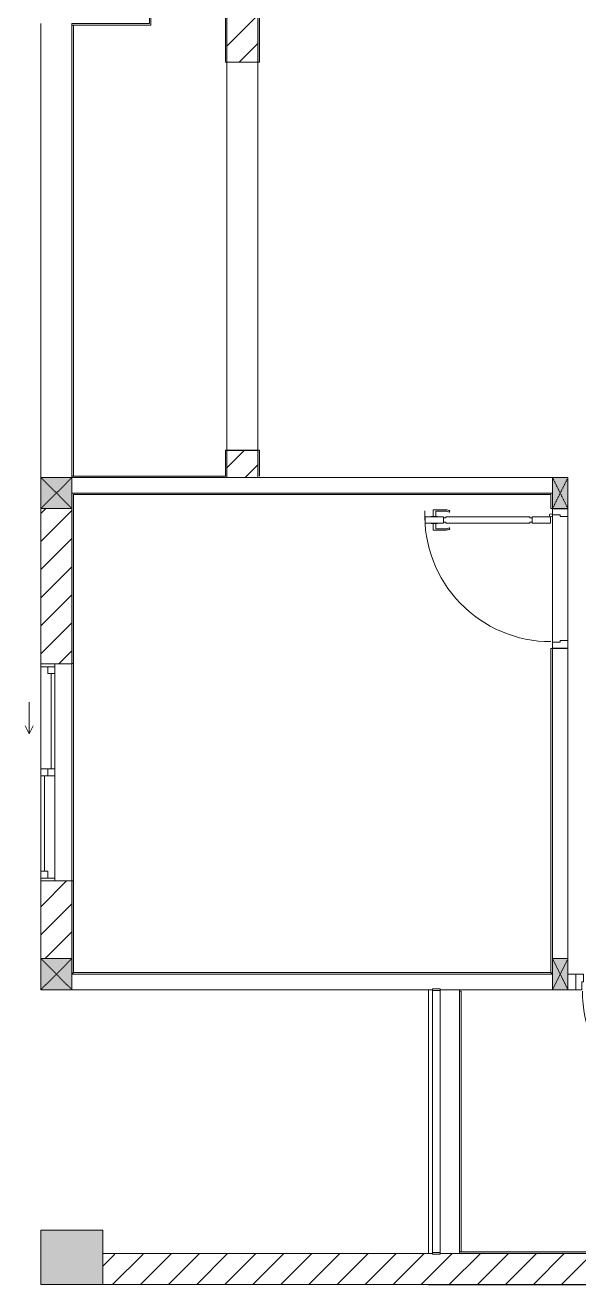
# Model space of a CAD drawing. Header units: millimetres. Extents: x 31499 to 223976, y 3719 to 80291.
# Drawn here: x 130173 to 133744, y 17235 to 25352 of the extents above; entities that cross this region are included whole.
import ezdxf

# ---------------------------------------------------------------- set-up
doc = ezdxf.new("R2010")
doc.units = ezdxf.units.MM
doc.linetypes.add('IMPORT-Dash _2_', pattern=[6, 3, -3])
for name, color, linetype, lineweight in [('A-DETL-GENF-7', 170, 'Continuous', 9), ('A-DOOR-2', 170, 'Continuous', 9), ('A-FLOR-1', 170, 'Continuous', 9), ('A-FLOR-HRAL-6', 170, 'Continuous', 9), ('A-GLAZ-5', 170, 'Continuous', 9), ('A-WALL-1', 170, 'Continuous', 9), ('A-WALL-PATT-3', 170, 'Continuous', 9), ('A_1404_dwg-1', 170, 'Continuous', 9), ('I-WALL', 170, 'Continuous', 9), ('I-WALL-1', 170, 'Continuous', 9), ('S-COLS-1', 170, 'Continuous', 9), ('S-COLS-12', 170, 'IMPORT-Dash _2_', 9), ('S-COLS-2', 170, 'Continuous', 9), ('S-COLS-4', 170, 'Continuous', 9), ('S-COLS-HDLN-1', 170, 'IMPORT-Dash _2_', 9)]:
    doc.layers.add(name, color=color, linetype=linetype, lineweight=lineweight)
pattern_1 = [(45, (0, 0), (-90.50967, 90.50967), [])]

# ---------------------------------------------------------------- blocks, each defined once
blk = doc.blocks.new('A_1404_dwg_NCV_TKTC_KET CAU_rvt-1-TKTC_MB HOÀN THIỆN SÀN TẦNG 3-4-4819833-KeyPlan-CH2A_Tầng 3 - Tầng 8')
at = {"layer": 'S-COLS-1'}
blk.add_hatch(color=256, dxfattribs=at).paths.add_polyline_path([(33652.6, 17236.9), (34052.6, 17236.9), (34052.6, 17586.9), (33652.6, 17586.9), (33652.6, 17433.6)])
at = {"layer": 'A-FLOR-1'}
for p, q in [((36152.5, 19136.9), (36152.5, 17436.9)), ((36152.5, 17235.3), (38152.6, 17235.3))]:
    blk.add_line(p, q, dxfattribs=at)
at = {"layer": 'S-COLS-2', "flags": 128}
blk.add_lwpolyline([(33652.6, 17586.9), (33652.6, 17236.9), (34052.6, 17236.9), (34052.6, 17586.9)], close=True, dxfattribs=at)
blk = doc.blocks.new('A_1404_dwg_DOOR_CW_01 CANH MO-PANEL KINH - DIW_01-900x2200-CỬA GỖ VÂN LAMINATE-553375-TKTC_MB HOÀN THIỆN SÀN TẦNG 3-4-4819841-KeyPlan-CH2A_Tầng 3 - Tầng 8')
at = {"layer": 'A-DETL-GENF-7'}
for p, q in [((49614.6, 40123.9), (49614.6, 40203.4)), ((49657.6, 40207.4), (49618.6, 40207.4)), ((49622.6, 40186.4), (49622.6, 40123.9)), ((49657.6, 40190.4), (49626.6, 40190.4)), ((49701.6, 40207.4), (49740.6, 40207.4)), ((49701.6, 40190.4), (49732.6, 40190.4)), ((49736.6, 40186.4), (49736.6, 40123.9)), ((49744.6, 40123.9), (49744.6, 40203.4)), ((49622.7, 40098.1), (49629.3, 40102.7)), ((49736.4, 40098.1), (49729.9, 40102.7))]:
    blk.add_line(p, q, dxfattribs=at)
at = {"layer": 'A-DETL-GENF-7', "flags": 128}
for points in [[(49699.6, 40258.9), (49659.6, 40258.9), (49659.6, 40138.9), (49699.6, 40138.9)], [(49657.6, 40179.2), (49659.6, 40179.2), (49659.6, 40218.7), (49657.6, 40218.7)], [(49701.6, 40179.2), (49699.6, 40179.2), (49699.6, 40218.7), (49701.6, 40218.7)], [(49665.6, 39582.9), (49659.6, 39582.9), (49659.6, 40124.9), (49665.6, 40124.9), (49665.6, 40138.9), (49693.6, 40138.9), (49693.6, 40124.9), (49699.6, 40124.9), (49699.6, 39582.9), (49693.6, 39582.9), (49693.6, 39568.9), (49665.6, 39568.9)], [(49659.6, 39568.9), (49699.6, 39568.9), (49699.6, 39448.9), (49659.6, 39448.9)]]:
    blk.add_lwpolyline(points, close=True, dxfattribs=at)
at = {"layer": 'A-DETL-GENF-7'}
blk.add_circle((49709.6, 39446.9), 10, dxfattribs=at)
for centre, radius, start, end in [((49709.6, 39446.9), 814, 88, 180), ((49618.6, 40203.4), 4, 90, 180), ((49626.6, 40186.4), 4, 90, 180), ((49732.6, 40186.4), 4, 0, 90), ((49740.6, 40203.4), 4, 0, 90), ((49659.6, 40123.9), 45, 180, 215), ((49659.6, 40123.9), 37, 180, 215), ((49699.6, 40123.9), 37, 325, 0), ((49699.6, 40123.9), 45, 325, 0)]:
    blk.add_arc(centre, radius, start, end, dxfattribs=at)
at = {"layer": 'A-DOOR-2'}
blk.add_line((49709.6, 39436.9), (49684.6, 39436.9), dxfattribs=at)
at = {"layer": 'A-DOOR-2', "flags": 128}
for points in [[(48852.6, 39336.9), (48852.6, 39436.9), (48892.6, 39436.9), (48892.6, 39386.9), (48902.6, 39386.9), (48902.6, 39336.9)], [(49702.6, 39336.9), (49702.6, 39386.9), (49712.6, 39386.9), (49712.6, 39436.9), (49752.6, 39436.9), (49752.6, 39336.9)]]:
    blk.add_lwpolyline(points, close=True, dxfattribs=at)
blk = doc.blocks.new('A_1404_dwg_Railing - 50 x 10mm-901205-TKTC_MB HOÀN THIỆN SÀN TẦNG 3-4-4819863-KeyPlan-CH2A_Tầng 3 - Tầng 8')
at = {"layer": 'A-FLOR-HRAL-6', "flags": 128}
blk.add_lwpolyline([(107982.6, 24611.9), (107982.6, 24561.9), (107972.6, 24561.9), (107972.6, 24611.9)], close=True, dxfattribs=at)
blk = doc.blocks.new('A_1404_dwg_Railing - Railing-884108-TKTC_MB HOÀN THIỆN SÀN TẦNG 3-4-4819906-KeyPlan-CH2A_Tầng 3 - Tầng 8')
at = {"layer": 'A-FLOR-HRAL-6'}
for p, q in [((36177.6, 19132.4), (36177.6, 17443.6)), ((36227.6, 17443.6), (36227.6, 19132.4))]:
    blk.add_line(p, q, dxfattribs=at)
at = {"rotation": 270.0000000000007}
for p in [(11615.7, 127114.9), (11615.7, 125416.1)]:
    blk.add_blockref('A_1404_dwg_Railing - 50 x 10mm-901205-TKTC_MB HOÀN THIỆN SÀN TẦNG 3-4-4819863-KeyPlan-CH2A_Tầng 3 - Tầng 8', p, dxfattribs=at)
blk = doc.blocks.new('A_1404_dwg_G1_SOF - BO TRU - 100x200-746114-TKTC_MB HOÀN THIỆN SÀN TẦNG 3-4-4819846-KeyPlan-CH2A_Tầng 3 - Tầng 8')
at = {"layer": 'S-COLS-1'}
blk.add_hatch(color=256, dxfattribs=at).paths.add_polyline_path([(49952.6, 40036.9), (49952.6, 40236.9), (49852.6, 40236.9), (49852.6, 40036.9)])
at = {"layer": 'S-COLS-1', "flags": 128}
blk.add_lwpolyline([(49852.6, 40036.9), (49852.6, 40236.9), (49952.6, 40236.9), (49952.6, 40036.9)], close=True, dxfattribs=at)
at = {"layer": 'S-COLS-HDLN-1'}
for p, q in [((49952.6, 40036.9), (49852.6, 40236.9)), ((49852.6, 40036.9), (49952.6, 40236.9))]:
    blk.add_line(p, q, dxfattribs=at)
blk = doc.blocks.new('A_1404_dwg_DOOR_CW_01 CANH MO-PANEL KINH - DIG_01-900x2200-CỬA NHÔM KÍNH-901226-TKTC_MB HOÀN THIỆN SÀN TẦNG 3-4-4819905-KeyPlan-CH2A_Tầng 3 - Tầng 8')
at = {"layer": 'A-DETL-GENF-7'}
for p, q in [((37864.6, 26649.9), (37864.6, 26570.4)), ((37872.6, 26587.4), (37872.6, 26649.9)), ((37872.7, 26675.7), (37879.3, 26671.2)), ((37986.4, 26675.7), (37979.9, 26671.2)), ((37986.6, 26587.4), (37986.6, 26649.9)), ((37994.6, 26649.9), (37994.6, 26570.4)), ((37907.6, 26566.4), (37868.6, 26566.4)), ((37907.6, 26583.4), (37876.6, 26583.4)), ((37951.6, 26583.4), (37982.6, 26583.4)), ((37951.6, 26566.4), (37990.6, 26566.4))]:
    blk.add_line(p, q, dxfattribs=at)
at = {"layer": 'A-DETL-GENF-7', "flags": 128}
for points in [[(37909.6, 27204.9), (37949.6, 27204.9), (37949.6, 27324.9), (37909.6, 27324.9)], [(37915.6, 27190.9), (37909.6, 27190.9), (37909.6, 26648.9), (37915.6, 26648.9), (37915.6, 26634.9), (37943.6, 26634.9), (37943.6, 26648.9), (37949.6, 26648.9), (37949.6, 27190.9), (37943.6, 27190.9), (37943.6, 27204.9), (37915.6, 27204.9)], [(37949.6, 26514.9), (37909.6, 26514.9), (37909.6, 26634.9), (37949.6, 26634.9)], [(37907.6, 26594.7), (37909.6, 26594.7), (37909.6, 26555.2), (37907.6, 26555.2)], [(37951.6, 26594.7), (37949.6, 26594.7), (37949.6, 26555.2), (37951.6, 26555.2)]]:
    blk.add_lwpolyline(points, close=True, dxfattribs=at)
at = {"layer": 'A-DETL-GENF-7'}
blk.add_circle((37959.6, 27326.9), 10, dxfattribs=at)
for centre, radius, start, end in [((37959.6, 27326.9), 814, 180, 272), ((37909.6, 26649.9), 45, 145, 180), ((37909.6, 26649.9), 37, 145, 180), ((37949.6, 26649.9), 37, 0, 35), ((37949.6, 26649.9), 45, 0, 35), ((37868.6, 26570.4), 4, 180, 270), ((37876.6, 26587.4), 4, 180, 270), ((37982.6, 26587.4), 4, 270, 0), ((37990.6, 26570.4), 4, 270, 0)]:
    blk.add_arc(centre, radius, start, end, dxfattribs=at)
at = {"layer": 'A-DOOR-2'}
blk.add_line((37959.6, 27336.9), (37934.6, 27336.9), dxfattribs=at)
at = {"layer": 'A-DOOR-2', "flags": 128}
for points in [[(37152.6, 27436.9), (37102.6, 27436.9), (37102.6, 27336.9), (37142.6, 27336.9), (37142.6, 27386.9), (37152.6, 27386.9)], [(38002.6, 27436.9), (37952.6, 27436.9), (37952.6, 27386.9), (37962.6, 27386.9), (37962.6, 27336.9), (38002.6, 27336.9)]]:
    blk.add_lwpolyline(points, close=True, dxfattribs=at)
blk = doc.blocks.new('A_1404_dwg_Railing - Railing-915892-TKTC_MB HOÀN THIỆN SÀN TẦNG 3-4-4819921-KeyPlan-CH2A_Tầng 3 - Tầng 8')
at = {"layer": 'A-FLOR-HRAL-6'}
blk.add_line((33852.6, 19236.9), (33852.6, 19246.9), dxfattribs=at)
at = {"layer": 'A-FLOR-HRAL-6', "flags": 128}
for points in [[(36952.2, 22326.9), (36952.2, 22237), (36942.2, 22237), (36942.2, 22326.9)], [(36952.6, 19236.9), (36942.6, 19246.9), (36942.6, 21336.5), (36952.6, 21336.5)], [(36942.6, 19246.9), (33862.6, 19246.9), (33852.6, 19236.9)]]:
    blk.add_lwpolyline(points, dxfattribs=at)
blk = doc.blocks.new('A_1404_dwg_NCV_TKTC_TANG 3 - 4_rvt-1-TKTC_MB HOÀN THIỆN SÀN TẦNG 3-4-4819943-KeyPlan-CH2A_Tầng 3 - Tầng 8')
at = {"layer": 'A-WALL-PATT-3'}
h = blk.add_hatch(color=256, dxfattribs=at)
h.paths.add_polyline_path([(34852.6, 22446.9), (34852.6, 22613.5), (34842.6, 22612.4), (34842.6, 22446.9)])
h.paths.add_polyline_path([(34852.6, 25113.5), (34852.6, 25436.9), (34842.6, 25435.4), (34842.6, 25113.5)])
h = blk.add_hatch(color=256, dxfattribs=at)
h.paths.add_polyline_path([(35052.6, 22446.9), (35062.6, 22446.9), (35062.6, 22613.5), (35052.6, 22612.4)])
h.paths.add_polyline_path([(35052.6, 25113.5), (35062.6, 25113.5), (35062.6, 25426.9), (35052.6, 25426.9), (35052.6, 25214.6)])
for points in [[(34842.6, 22436.9), (34852.6, 22436.9), (34852.6, 22446.9), (33852.6, 22446.9), (33852.6, 22436.9), (34842, 22436.9)], [(33862.6, 22326.9), (36952.6, 22326.9), (36952.6, 22336.9), (33862.6, 22336.9)], [(37942.6, 17436.9), (37952.6, 17436.9), (37952.6, 17446.9), (36352.6, 17446.9), (36352.6, 17436.9)]]:
    blk.add_hatch(color=256, dxfattribs=at).paths.add_polyline_path(points)
h = blk.add_hatch(color=256, dxfattribs=at)
h.paths.add_polyline_path([(33862.6, 19246.9), (33862.6, 19838.6), (33852.6, 19837.4), (33852.6, 19246.9)])
h.paths.add_polyline_path([(33852.6, 21238.6), (33862.6, 21238.6), (33862.6, 22336.9), (33852.6, 22336.9), (33852.6, 21336.5)])
at = {"layer": 'A-FLOR-1'}
for p, q in [((35052.6, 22446.9), (35052.6, 22436.9)), ((36952.6, 21376.5), (36952.6, 22196.5)), ((37052.6, 22186.5), (37052.6, 21386.5))]:
    blk.add_line(p, q, dxfattribs=at)
at = {"layer": 'A-FLOR-1', "flags": 128}
blk.add_lwpolyline([(35052.6, 25113.5), (34852.6, 25113.5), (34852.6, 22613.5), (35052.6, 22613.5), (35052.6, 25113.5), (35052.6, 22613.5)], dxfattribs=at)
at = {"layer": 'A-WALL-1'}
for p, q in [((33852.6, 22436.9), (33852.6, 22336.9)), ((36952.6, 22436.9), (33852.6, 22436.9)), ((33852.6, 22336.9), (36952.6, 22336.9)), ((36952.6, 22236.5), (37052.6, 22236.5)), ((36952.6, 21376.5), (36952.6, 22196.5)), ((37052.6, 22186.5), (37052.6, 21386.5)), ((37052.6, 21336.5), (36952.6, 21336.5)), ((36952.6, 21336.5), (36952.6, 19337.4)), ((37052.6, 19337.4), (37052.6, 21336.5)), ((36952.6, 19337.4), (37052.6, 19337.4)), ((33852.6, 19236.9), (33852.6, 19136.9)), ((36952.6, 19236.9), (33852.6, 19236.9)), ((37062.6, 19236.9), (37052.6, 19236.9)), ((37102.6, 19236.9), (37062.6, 19236.9)), ((37102.6, 19136.9), (37102.6, 19236.9)), ((33852.6, 19136.9), (36177.6, 19136.9)), ((36227.6, 19136.9), (36952.6, 19136.9)), ((36352.6, 19136.9), (36352.6, 17446.9)), ((37052.6, 19136.9), (37102.6, 19136.9)), ((36352.6, 17436.9), (36227.6, 17436.9))]:
    blk.add_line(p, q, dxfattribs=at)
at = {"layer": 'A-WALL-1', "flags": 128}
blk.add_lwpolyline([(36177.6, 17436.9), (36152.6, 17436.9), (36152.6, 19136.9)], dxfattribs=at)
at = {"layer": 'I-WALL'}
for p, q in [((33852.6, 22446.9), (33852.6, 25351.9)), ((33862.6, 25351.9), (33862.6, 22446.9)), ((33852.6, 19838.6), (33852.6, 21238.6)), ((33862.6, 21238.6), (33862.6, 19838.6))]:
    blk.add_line(p, q, dxfattribs=at)
at = {"layer": 'I-WALL', "flags": 128}
blk.add_lwpolyline([(36352.6, 19126.9), (36362.6, 19126.9), (36362.6, 17446.9)], dxfattribs=at)
at = {"layer": 'I-WALL-1'}
for p, q in [((33852.6, 22336.9), (33852.6, 22237.4)), ((33852.6, 19336.9), (33852.6, 19246.9))]:
    blk.add_line(p, q, dxfattribs=at)
at = {"layer": 'I-WALL-1', "flags": 128}
for points in [[(34352.6, 25361.9), (33852.6, 25361.9), (33852.6, 25351.9), (34362.6, 25351.9), (34362.6, 25361.9), (34362.6, 25426.9), (34842.6, 25426.9), (34842.6, 25113.5), (34852.6, 25113.5), (34852.6, 25436.9), (34842.6, 25436.9), (34352.6, 25436.9), (34352.6, 25426.9)], [(38862.7, 25436.9), (38852.7, 25436.9), (38852.7, 25361.9), (37552.7, 25361.9), (37552.7, 25426.9), (37552.7, 25436.9), (35052.6, 25436.9), (35052.6, 25426.9), (35052.6, 25113.5), (35062.6, 25113.5), (35062.6, 25426.9), (37542.7, 25426.9), (37542.7, 25351.9), (37552.7, 25351.9), (38862.7, 25351.9), (38862.7, 25361.9), (38862.7, 25426.9), (41842.6, 25426.9), (41842.6, 25286.5), (41852.6, 25286.5), (41852.6, 25436.9), (41842.6, 25436.9)]]:
    blk.add_lwpolyline(points, close=True, dxfattribs=at)
for points in [[(33852.6, 22436.9), (34852.6, 22436.9), (34852.6, 22446.9), (34852.6, 22613.5), (34842.6, 22613.5), (34842.6, 22446.9)], [(35062.6, 22446.9), (35062.6, 22613.5), (35052.6, 22613.5), (35052.6, 22446.9)], [(34842.6, 22446.9), (33852.6, 22446.9), (33852.6, 22437.4)], [(36952.6, 22336.9), (33862.6, 22336.9), (33852.6, 22336.9)], [(33852.6, 22237.4), (33852.6, 21238.6), (33862.6, 21238.6), (33862.6, 22326.9), (36942.6, 22326.9)], [(33862.6, 19246.9), (33862.6, 19838.6), (33852.6, 19838.6), (33852.6, 19336.9)], [(38052.6, 17636.9), (38042.6, 17636.9), (38042.6, 17597.4), (37942.6, 17597.4), (37942.6, 17587.4), (37942.6, 17446.9), (36352.6, 17446.9), (36352.6, 17436.9), (37952.6, 17436.9), (37952.6, 17446.9), (37952.6, 17587.4), (38042.6, 17587.4), (38052.6, 17587.4)]]:
    blk.add_lwpolyline(points, dxfattribs=at)
for name, p in [('A_1404_dwg_G1_SOF - BO TRU - 100x200-746114-TKTC_MB HOÀN THIỆN SÀN TẦNG 3-4-4819846-KeyPlan-CH2A_Tầng 3 - Tầng 8', (-12900, -17800)), ('A_1404_dwg_Railing - Railing-915892-TKTC_MB HOÀN THIỆN SÀN TẦNG 3-4-4819921-KeyPlan-CH2A_Tầng 3 - Tầng 8', (0, 0)), ('A_1404_dwg_G1_SOF - BO TRU - 100x200-746114-TKTC_MB HOÀN THIỆN SÀN TẦNG 3-4-4819846-KeyPlan-CH2A_Tầng 3 - Tầng 8', (-12900, -20900)), ('A_1404_dwg_DOOR_CW_01 CANH MO-PANEL KINH - DIG_01-900x2200-CỬA NHÔM KÍNH-901226-TKTC_MB HOÀN THIỆN SÀN TẦNG 3-4-4819905-KeyPlan-CH2A_Tầng 3 - Tầng 8', (0, -8200)), ('A_1404_dwg_Railing - Railing-884108-TKTC_MB HOÀN THIỆN SÀN TẦNG 3-4-4819906-KeyPlan-CH2A_Tầng 3 - Tầng 8', (0, 0))]:
    blk.add_blockref(name, p)
at = {"rotation": 90}
blk.add_blockref('A_1404_dwg_DOOR_CW_01 CANH MO-PANEL KINH - DIW_01-900x2200-CỬA GỖ VÂN LAMINATE-553375-TKTC_MB HOÀN THIỆN SÀN TẦNG 3-4-4819841-KeyPlan-CH2A_Tầng 3 - Tầng 8', (76389.5, -27516), dxfattribs=at)
blk = doc.blocks.new('A_1404_dwg_1_FAMILY RVT - W01-WxH 1400x1400xmm-389822-TKTC_MB HOÀN THIỆN SÀN TẦNG 3-4-V116-KeyPlan-CH2A_Tầng 3 - Tầng 8')
at = {"layer": 'A-GLAZ-5'}
for p, q in [((53452.6, 67435.3), (53252.6, 67435.3)), ((53452.6, 67416.3), (53363.7, 67416.3)), ((53430.3, 67371.8), (53430.3, 66757.5)), ((53408.1, 66713.1), (53408.1, 66757.5)), ((53452.6, 66757.5), (53452.6, 66713.1)), ((53385.9, 66713.1), (53385.9, 66098.8)), ((53528.8, 66486.9), (53528.8, 66283.7)), ((53452.6, 66054.4), (53363.7, 66054.4))]:
    blk.add_line(p, q, dxfattribs=at)
at = {"layer": 'A-GLAZ-5', "flags": 128}
for points in [[(53252.6, 66035.3), (53452.6, 66035.3), (53452.6, 67435.3), (53452.6, 67371.8)], [(53363.7, 67435.3), (53363.7, 67416.3), (53363.7, 66757.5), (53363.7, 66713.1), (53363.7, 66098.8), (53363.7, 66035.3)], [(53363.7, 66757.5), (53452.6, 66757.5), (53452.6, 67371.8), (53408.1, 67371.8), (53408.1, 67416.3)], [(53363.7, 66713.1), (53452.6, 66713.1), (53452.6, 66054.4), (53452.6, 66035.3)], [(53554.2, 66436.1), (53528.8, 66486.9), (53503.4, 66436.1)], [(53408.1, 66054.4), (53408.1, 66098.8), (53363.7, 66098.8)]]:
    blk.add_lwpolyline(points, dxfattribs=at)
blk = doc.blocks.new('A_1404_dwg_G1_SOF - BO TRU - 200x200-V8-TKTC_MB HOÀN THIỆN SÀN TẦNG 3-4-4819987-KeyPlan-CH2A_Tầng 3 - Tầng 8')
at = {"layer": 'S-COLS-12'}
blk.add_hatch(color=256, dxfattribs=at).paths.add_polyline_path([(44652.3, 28836.9), (44652.6, 28836.9), (44652.3, 29036.9), (44452.6, 29036.9), (44452.6, 28836.9)])
at = {"layer": 'S-COLS-4', "flags": 128}
blk.add_lwpolyline([(44652.6, 29036.9), (44452.6, 29036.9), (44452.6, 28836.9), (44652.6, 28836.9)], dxfattribs=at)
at = {"layer": 'S-COLS-HDLN-1'}
for p, q in [((44652.6, 29036.9), (44452.6, 28836.9)), ((44452.6, 29036.9), (44652.6, 28836.9))]:
    blk.add_line(p, q, dxfattribs=at)
blk = doc.blocks.new('A_1404_dwg-4819832-KeyPlan-CH2A_Tầng 3 - Tầng 8')
at = {"layer": 'A-WALL-PATT-3'}
h = blk.add_hatch(dxfattribs=at)
h.set_pattern_fill('FP_31', color=256, style=0, pattern_type=2)
h.set_pattern_definition(pattern_1)
h.paths.add_polyline_path([(35052.6, 22436.9), (35052.6, 22612.4), (34852.6, 22612.4), (34854.3, 22436.9)])
h.paths.add_polyline_path([(34854.3, 25113.5), (35052.6, 25113.5), (35052.6, 25436.9), (34852.6, 25436.9), (34852.6, 25113.5)])
h = blk.add_hatch(dxfattribs=at)
h.set_pattern_fill('FP_31', color=256, style=0, pattern_type=2)
h.set_pattern_definition(pattern_1)
h.paths.add_polyline_path([(33852.6, 19336.9), (33852.6, 19837.4), (33652.6, 19837.4), (33652.6, 19336.9)])
h.paths.add_polyline_path([(33652.6, 21237.4), (33852.6, 21238.6), (33852.6, 22237.4), (33652.6, 22237.4), (33652.6, 21238.6)])
h = blk.add_hatch(dxfattribs=at)
h.set_pattern_fill('FP_31', color=256, style=0, pattern_type=2)
h.set_pattern_definition(pattern_1)
h.paths.add_polyline_path([(34052.6, 17236.9), (37952.6, 17237.1), (37952.6, 17436.9), (34052.6, 17433.6)])
at = {"layer": 'A-WALL-1'}
for p, q in [((33652.6, 22437.4), (33652.6, 25361.9)), ((35052.6, 22612.4), (34852.6, 22612.4)), ((33652.6, 22237.4), (33652.6, 21237.4)), ((33652.6, 19837.4), (33652.6, 19336.9))]:
    blk.add_line(p, q, dxfattribs=at)
at = {"layer": 'A-WALL-1', "flags": 128}
blk.add_lwpolyline([(36152.6, 17436.9), (34052.6, 17436.9), (34052.6, 17236.9), (37952.6, 17236.9)], dxfattribs=at)
for name, p in [('A_1404_dwg_NCV_TKTC_KET CAU_rvt-1-TKTC_MB HOÀN THIỆN SÀN TẦNG 3-4-4819833-KeyPlan-CH2A_Tầng 3 - Tầng 8', (0, 0)), ('A_1404_dwg_NCV_TKTC_TANG 3 - 4_rvt-1-TKTC_MB HOÀN THIỆN SÀN TẦNG 3-4-4819943-KeyPlan-CH2A_Tầng 3 - Tầng 8', (0, 0)), ('A_1404_dwg_G1_SOF - BO TRU - 200x200-V8-TKTC_MB HOÀN THIỆN SÀN TẦNG 3-4-4819987-KeyPlan-CH2A_Tầng 3 - Tầng 8', (-10800, -6599.6)), ('A_1404_dwg_G1_SOF - BO TRU - 200x200-V8-TKTC_MB HOÀN THIỆN SÀN TẦNG 3-4-4819987-KeyPlan-CH2A_Tầng 3 - Tầng 8', (-10800, -9700))]:
    blk.add_blockref(name, p)
at = {"rotation": 180}
blk.add_blockref('A_1404_dwg_1_FAMILY RVT - W01-WxH 1400x1400xmm-389822-TKTC_MB HOÀN THIỆN SÀN TẦNG 3-4-V116-KeyPlan-CH2A_Tầng 3 - Tầng 8', (87105.1, 87272.7), dxfattribs=at)

msp = doc.modelspace()

# ---------------------------------------------------------------- block references
at = {"layer": 'A_1404_dwg-1'}
msp.add_blockref('A_1404_dwg-4819832-KeyPlan-CH2A_Tầng 3 - Tầng 8', (96621.6, 0), dxfattribs=at)

doc.saveas('drawing.dxf')
